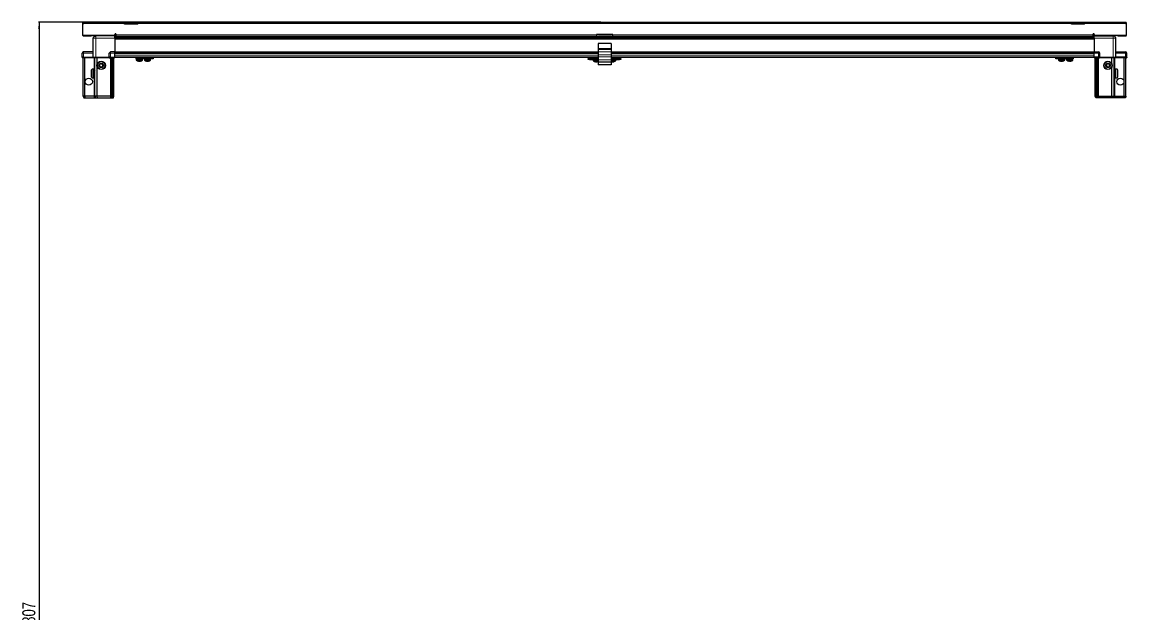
# Model space of a CAD drawing. Header units: millimetres. Extents: x 1132 to 6835, y -1094 to 2173.
# Drawn here: x 1220 to 2912, y -187 to 720 of the extents above; entities that cross this region are included whole.
import ezdxf

# ---------------------------------------------------------------- set-up
doc = ezdxf.new("R2010")
doc.units = ezdxf.units.MM
doc.layers.add('FORMAT', color=7, linetype='Continuous')
doc.styles.add('SLDTEXTSTYLE0', font='TXT', dxfattribs={"width": 0.75})
doc.dimstyles.new('SLDDIMSTYLE0', dxfattribs={"dimtxt": 20, "dimasz": 10, "dimexe": 0, "dimexo": 0.0625, "dimgap": 5, "dimtad": 2, "dimdec": 1, "dimrnd": 1e-09, "dimzin": 12, "dimdsep": 46, "dimtxsty": 'SLDTEXTSTYLE0', "dimsah": 1, "dimcen": 0.09, "dimadec": 0, "dimazin": 3, "dimtfac": 1, "dimtofl": 0, "dimtmove": 0, "dimatfit": 3, "dimfxl": 0, "dimfrac": 2, "dimtolj": 1, "dimtzin": 12, "dimarcsym": 0})

# ---------------------------------------------------------------- blocks, each defined once
blk = doc.blocks.new('_D_10')
at = {"layer": 'FORMAT'}
for p, q in [((2106.7, 719.6), (1245.5, 719.6)), ((1246.5, 719.6), (1246.5, -1087.4)), ((1315.1, -1087.4), (1245.5, -1087.4))]:
    blk.add_line(p, q, dxfattribs=at)
for points in [[(1246.5, 719.6), (1244.9, 709.6), (1248, 709.6)], [(1246.5, -1087.4), (1248, -1077.4), (1244.9, -1077.4)]]:
    blk.add_solid(points, dxfattribs=at)
at = {"layer": 'FORMAT', "insert": (1220.7, -213.5), "char_height": 20, "attachment_point": 1, "rotation": 90, "style": 'SLDTEXTSTYLE0'}
blk.add_mtext('1807', dxfattribs=at)

msp = doc.modelspace()

# ---------------------------------------------------------------- linework, layer by layer
at = {"color": 7, "linetype": 'Continuous', "lineweight": 25}
for p, q in [((1313.99, 717.2), (1312.99, 717.2)), ((1312.99, 717.2), (1312.99, 716.3)), ((1312.99, 716.3), (1312.99, 699.8)), ((1313.99, 716.3), (1312.99, 716.3)), ((1313.99, 717.2), (1313.99, 716.3)), ((1314.59, 719.3), (1377.49, 719.3)), ((1337.85, 719.6), (1337.85, 719.3)), ((1337.85, 719.6), (1349.42, 719.6)), ((1349.42, 719.3), (1349.42, 719.6)), ((1377.49, 717.2), (1377.49, 719.3)), ((1377.49, 719.3), (1387.49, 719.3)), ((1387.49, 717.8), (1377.49, 717.8)), ((1377.49, 716.3), (1377.49, 717.2)), ((1397.49, 716.3), (1377.49, 716.3)), ((1387.49, 719.3), (1397.49, 719.3)), ((1397.49, 717.8), (1387.49, 717.8)), ((1397.49, 719.3), (2827.49, 719.3)), ((1397.49, 719.3), (1397.49, 717.2)), ((1397.49, 716.3), (1397.49, 717.2)), ((2106.7, 719.6), (2106.7, 719.3)), ((2106.7, 719.6), (2118.27, 719.6)), ((2118.27, 719.3), (2118.27, 719.6)), ((2827.49, 717.2), (2827.49, 719.3)), ((2827.49, 719.3), (2837.49, 719.3)), ((2837.49, 717.8), (2827.49, 717.8)), ((2827.49, 716.3), (2827.49, 717.2)), ((2847.49, 716.3), (2827.49, 716.3)), ((2837.49, 719.3), (2847.49, 719.3)), ((2847.49, 717.8), (2837.49, 717.8)), ((2847.49, 719.3), (2910.39, 719.3)), ((2847.49, 719.3), (2847.49, 717.2)), ((2847.49, 716.3), (2847.49, 717.2)), ((2875.55, 719.6), (2875.55, 719.3)), ((2875.55, 719.6), (2886.03, 719.6)), ((2886.03, 719.6), (2887.12, 719.6)), ((2887.12, 719.3), (2887.12, 719.6)), ((2910.99, 717.2), (2910.99, 716.3)), ((2910.99, 717.2), (2911.99, 717.2)), ((2911.99, 716.3), (2910.99, 716.3)), ((2911.99, 716.3), (2911.99, 717.2)), ((2911.99, 699.8), (2911.99, 716.3)), ((1312.99, 699.8), (1362.49, 699.8)), ((1315.09, 698.3), (1325.99, 698.3)), ((1327.99, 698.3), (1325.99, 698.3)), ((1327.99, 699.8), (1327.99, 698.3)), ((1329.49, 665.8), (1329.49, 694.8)), ((1333.24, 699.8), (1333.24, 698.3)), ((1362.49, 698.3), (1333.49, 698.3)), ((1359.74, 698.3), (1359.74, 699.8)), ((1362.49, 699.8), (1362.49, 700.65)), ((1362.49, 699.8), (1362.49, 698.3)), ((1362.49, 697.65), (1386.37, 697.65)), ((2862.49, 695.86), (1362.49, 695.86)), ((2862.49, 695.82), (1362.49, 695.82)), ((1362.49, 694.8), (1362.49, 673.8)), ((1364.49, 700.65), (1364.49, 699.9)), ((1364.49, 697.8), (1364.49, 699.9)), ((1364.49, 697.8), (2099.99, 697.8)), ((1380.99, 697.8), (1380.99, 697.65)), ((1381.15, 697.8), (1381.15, 697.65)), ((1381.36, 697.8), (1381.36, 697.65)), ((1381.91, 697.8), (1381.91, 697.65)), ((1382.32, 697.8), (1382.32, 697.65)), ((1383.21, 697.8), (1383.21, 697.65)), ((1383.79, 697.8), (1383.79, 697.65)), ((1384.93, 697.8), (1384.93, 697.65)), ((1385.63, 697.8), (1385.63, 697.65)), ((1386.37, 697.65), (1386.91, 697.65)), ((1386.91, 697.8), (1386.91, 697.65)), ((1386.91, 697.65), (1387.64, 697.65)), ((1386.91, 697.65), (1386.91, 697.65)), ((1387.09, 697.8), (1387.09, 697.65)), ((1387.59, 697.8), (1387.59, 697.65)), ((1387.64, 697.8), (1387.64, 697.65)), ((1387.64, 697.65), (1388.61, 697.65)), ((1387.64, 697.65), (1387.64, 697.65)), ((1388.61, 697.65), (2836.37, 697.65)), ((1388.93, 697.8), (1388.93, 697.65)), ((1388.95, 697.8), (1388.95, 697.65)), ((1389.64, 697.8), (1389.64, 697.65)), ((1390.82, 697.8), (1390.82, 697.65)), ((1391.43, 697.8), (1391.43, 697.65)), ((1392.38, 697.8), (1392.38, 697.65)), ((1392.84, 697.8), (1392.84, 697.65)), ((1393.47, 697.8), (1393.47, 697.65)), ((1393.72, 697.8), (1393.72, 697.65)), ((1393.96, 697.8), (1393.96, 697.65)), ((1393.99, 697.8), (1393.99, 697.65)), ((2124.99, 700.8), (2099.99, 700.8)), ((2099.99, 700.8), (2099.99, 699.9)), ((2099.99, 699.9), (2099.99, 697.8)), ((2121.99, 697.8), (2102.99, 697.8)), ((2124.99, 699.9), (2124.99, 700.8)), ((2124.99, 697.8), (2124.99, 699.9)), ((2124.99, 697.8), (2860.49, 697.8)), ((2830.99, 697.8), (2830.99, 697.65)), ((2831.1, 697.8), (2831.1, 697.65)), ((2831.28, 697.8), (2831.28, 697.65)), ((2831.79, 697.8), (2831.79, 697.65)), ((2832.18, 697.8), (2832.18, 697.65)), ((2833.04, 697.8), (2833.04, 697.65)), ((2833.6, 697.8), (2833.6, 697.65)), ((2834.72, 697.8), (2834.72, 697.65)), ((2835.4, 697.8), (2835.4, 697.65)), ((2836.37, 697.65), (2836.67, 697.65)), ((2836.67, 697.8), (2836.67, 697.65)), ((2836.67, 697.65), (2837.41, 697.65)), ((2836.67, 697.65), (2836.67, 697.65)), ((2836.93, 697.8), (2836.93, 697.65)), ((2837.41, 697.8), (2837.41, 697.65)), ((2837.41, 697.65), (2838.7, 697.65)), ((2838.61, 697.65), (2862.49, 697.65)), ((2838.7, 697.8), (2838.7, 697.65)), ((2838.79, 697.8), (2838.79, 697.65)), ((2839.42, 697.8), (2839.42, 697.65)), ((2840.62, 697.8), (2840.62, 697.65)), ((2841.24, 697.8), (2841.24, 697.65)), ((2842.22, 697.8), (2842.22, 697.65)), ((2842.7, 697.8), (2842.7, 697.65)), ((2843.37, 697.8), (2843.37, 697.65)), ((2843.64, 697.8), (2843.64, 697.65)), ((2843.94, 697.8), (2843.94, 697.65)), ((2843.99, 697.65), (2843.99, 697.8)), ((2843.99, 697.8), (2843.99, 697.65)), ((2860.49, 699.9), (2860.49, 700.65)), ((2860.49, 699.9), (2860.49, 697.8)), ((2862.49, 700.65), (2862.49, 699.8)), ((2862.49, 699.8), (2911.99, 699.8)), ((2862.49, 699.8), (2862.49, 698.3)), ((2862.49, 698.3), (2891.49, 698.3)), ((2862.49, 694.8), (2862.49, 673.8)), ((2865.24, 699.8), (2865.24, 698.3)), ((2891.74, 698.3), (2891.74, 699.8)), ((2895.49, 665.8), (2895.49, 694.8)), ((2896.99, 698.3), (2896.99, 699.8)), ((2898.99, 698.3), (2896.99, 698.3)), ((2898.99, 698.3), (2909.89, 698.3)), ((2122.49, 686.75), (2102.49, 686.75)), ((2102.49, 686.75), (2102.49, 679.02)), ((2102.49, 679.02), (2102.49, 677.58)), ((2102.49, 677.58), (2102.49, 673.81)), ((2122.49, 686.75), (2122.49, 679.02)), ((2122.49, 679.02), (2122.49, 677.58)), ((2122.49, 677.58), (2122.49, 673.81)), ((1312.49, 665.8), (1312.49, 671.8)), ((1312.49, 665.8), (1312.49, 665.46)), ((1312.49, 665.8), (1312.49, 665.8)), ((1312.49, 665.8), (1312.49, 665.46)), ((1314.49, 665.8), (1312.49, 665.8)), ((1312.49, 665.46), (1312.99, 664.6)), ((1312.49, 665.46), (1312.99, 664.6)), ((1312.99, 664.6), (1314.49, 664.6)), ((1313.99, 606.3), (1313.99, 664.6)), ((1329.49, 673.8), (1314.49, 673.8)), ((1314.49, 665.8), (1329.29, 665.8)), ((1329.29, 664.6), (1314.49, 664.6)), ((1316.49, 606.3), (1316.49, 664.6)), ((1329.29, 665.8), (1329.49, 665.8)), ((1329.49, 664.6), (1329.29, 664.6)), ((1329.49, 665.8), (1329.49, 664.6)), ((1329.49, 665.8), (1333.49, 665.8)), ((1333.49, 664.6), (1329.49, 664.6)), ((1331.99, 606.3), (1331.99, 664.6)), ((1333.49, 665.8), (1353.79, 665.8)), ((1353.79, 664.6), (1333.49, 664.6)), ((1335.49, 655.8), (1335.49, 664.6)), ((1353.79, 665.8), (1353.99, 665.8)), ((1353.99, 664.6), (1353.79, 664.6)), ((1353.99, 665.8), (1353.99, 671.8)), ((1353.99, 665.8), (1353.99, 664.6)), ((1355.99, 665.8), (1353.99, 665.8)), ((1353.99, 665.8), (1355.99, 665.8)), ((1353.99, 664.6), (1354.67, 664.6)), ((1362.49, 664.6), (1354.67, 664.6)), ((1362.49, 673.8), (1355.99, 673.8)), ((1355.99, 665.8), (1362.49, 665.8)), ((1355.99, 665.46), (1362.49, 665.46)), ((1356.99, 606.3), (1356.99, 664.6)), ((1357.99, 606.3), (1357.99, 664.6)), ((1359.49, 606.3), (1359.49, 664.6)), ((1360.99, 606.3), (1360.99, 664.6)), ((1362.49, 671.8), (1362.49, 673.8)), ((1362.49, 673.15), (2102.49, 673.15)), ((1362.49, 665.8), (1362.49, 671.8)), ((1362.49, 665.95), (2102.49, 665.95)), ((1362.49, 665.8), (1362.49, 665.46)), ((1362.49, 665.46), (1362.49, 664.6)), ((1394.94, 663.45), (1394.94, 665.95)), ((1397.94, 663.45), (1394.94, 663.45)), ((1395.29, 663.45), (1395.29, 661.54)), ((1397.94, 665.95), (1397.94, 663.45)), ((1418.14, 663.45), (1397.94, 663.45)), ((1404.79, 661.54), (1404.79, 663.45)), ((1407.74, 663.45), (1407.74, 661.54)), ((1407.79, 663.45), (1407.79, 661.54)), ((1417.29, 661.54), (1417.29, 663.45)), ((1418.14, 663.45), (1418.14, 665.95)), ((1421.14, 663.45), (1418.14, 663.45)), ((1421.14, 665.95), (1421.14, 663.45)), ((2087.49, 662.45), (2087.49, 663.95)), ((2087.49, 663.95), (2089.49, 663.95)), ((2089.49, 662.45), (2087.49, 662.45)), ((2089.49, 663.95), (2089.49, 662.45)), ((2089.49, 663.95), (2100.74, 663.95)), ((2089.49, 662.45), (2100.74, 662.45)), ((2095.24, 662.45), (2095.24, 660.54)), ((2097.49, 665.95), (2097.49, 663.95)), ((2100.74, 662.45), (2100.74, 663.95)), ((2100.74, 663.95), (2102.49, 663.95)), ((2102.49, 662.45), (2100.74, 662.45)), ((2102.49, 673.81), (2102.49, 669.48)), ((2102.49, 669.48), (2102.49, 666.26)), ((2102.49, 666.26), (2102.49, 661.93)), ((2102.49, 661.93), (2102.49, 657.95)), ((2122.49, 673.81), (2122.49, 669.48)), ((2122.49, 673.15), (2862.49, 673.15)), ((2122.49, 669.48), (2122.49, 666.26)), ((2122.49, 666.26), (2122.49, 661.93)), ((2122.49, 665.95), (2862.49, 665.95)), ((2122.49, 663.95), (2124.24, 663.95)), ((2124.24, 662.45), (2122.49, 662.45)), ((2122.49, 661.93), (2122.49, 657.95)), ((2124.24, 663.95), (2124.24, 662.45)), ((2124.24, 663.95), (2135.49, 663.95)), ((2124.24, 662.45), (2135.49, 662.45)), ((2127.49, 663.95), (2127.49, 665.95)), ((2129.74, 660.54), (2129.74, 662.45)), ((2135.49, 662.45), (2135.49, 663.95)), ((2135.49, 663.95), (2137.49, 663.95)), ((2137.49, 662.45), (2135.49, 662.45)), ((2137.49, 663.95), (2137.49, 662.45)), ((2803.84, 663.45), (2803.84, 665.95)), ((2806.84, 663.45), (2803.84, 663.45)), ((2806.84, 665.95), (2806.84, 663.45)), ((2827.04, 663.45), (2806.84, 663.45)), ((2807.69, 663.45), (2807.69, 661.54)), ((2817.19, 661.54), (2817.19, 663.45)), ((2817.24, 661.54), (2817.24, 663.45)), ((2820.19, 663.45), (2820.19, 661.54)), ((2827.04, 663.45), (2827.04, 665.95)), ((2830.04, 663.45), (2827.04, 663.45)), ((2829.69, 661.54), (2829.69, 663.45)), ((2830.04, 665.95), (2830.04, 663.45)), ((2862.49, 673.8), (2868.99, 673.8)), ((2862.49, 671.8), (2862.49, 673.8)), ((2862.49, 665.8), (2862.49, 671.8)), ((2862.49, 665.8), (2868.99, 665.8)), ((2862.49, 665.8), (2862.49, 665.46)), ((2862.49, 665.8), (2862.49, 665.8)), ((2868.99, 665.8), (2862.49, 665.8)), ((2862.49, 664.6), (2862.49, 665.46)), ((2862.49, 665.46), (2862.49, 665.46)), ((2862.49, 665.46), (2868.99, 665.46)), ((2870.31, 664.6), (2862.49, 664.6)), ((2863.99, 606.3), (2863.99, 664.6)), ((2865.49, 606.3), (2865.49, 664.6)), ((2866.99, 606.3), (2866.99, 664.6)), ((2867.99, 606.3), (2867.99, 664.6)), ((2870.99, 665.8), (2868.99, 665.8)), ((2870.31, 664.6), (2870.99, 664.6)), ((2870.99, 665.8), (2870.99, 671.8)), ((2870.99, 665.8), (2870.99, 664.6)), ((2870.99, 665.8), (2871.19, 665.8)), ((2871.19, 664.6), (2870.99, 664.6)), ((2871.19, 665.8), (2891.49, 665.8)), ((2891.49, 664.6), (2871.19, 664.6)), ((2889.49, 655.8), (2889.49, 664.6)), ((2891.49, 665.8), (2895.49, 665.8)), ((2895.49, 664.6), (2891.49, 664.6)), ((2892.99, 606.3), (2892.99, 664.6)), ((2895.49, 673.8), (2910.49, 673.8)), ((2895.49, 665.8), (2895.49, 664.6)), ((2895.49, 665.8), (2895.69, 665.8)), ((2895.69, 664.6), (2895.49, 664.6)), ((2895.69, 665.8), (2910.49, 665.8)), ((2910.49, 665.8), (2895.69, 665.8)), ((2910.49, 664.6), (2895.69, 664.6)), ((2908.49, 606.3), (2908.49, 664.6)), ((2912.49, 665.8), (2910.49, 665.8)), ((2910.49, 664.6), (2911.99, 664.6)), ((2910.99, 606.3), (2910.99, 664.6)), ((2911.99, 664.6), (2912.49, 665.46)), ((2912.49, 665.8), (2912.49, 671.8)), ((2912.49, 665.8), (2912.49, 665.46)), ((1326.79, 635.1), (1326.79, 646.5)), ((1330.49, 647.3), (1327.59, 647.3)), ((1329.99, 647.2), (1330.49, 647.2)), ((1329.99, 647.2), (1329.99, 647.04)), ((1329.99, 647.04), (1330.49, 647.04)), ((1329.99, 646.55), (1330.49, 646.55)), ((1329.99, 646.55), (1329.99, 646.17)), ((1329.99, 646.17), (1330.49, 646.17)), ((1329.99, 645.33), (1330.49, 645.33)), ((1329.99, 645.33), (1329.99, 644.78)), ((1329.99, 644.78), (1330.49, 644.78)), ((1329.99, 643.67), (1330.49, 643.67)), ((1329.99, 643.67), (1329.99, 642.99)), ((1329.99, 642.99), (1330.49, 642.99)), ((1330.49, 647.2), (1330.49, 647.3)), ((1330.49, 647.04), (1330.49, 647.2)), ((1330.49, 646.55), (1330.49, 647.04)), ((1330.49, 646.17), (1330.49, 646.55)), ((1330.49, 645.33), (1330.49, 646.17)), ((1330.49, 644.78), (1330.49, 645.33)), ((1330.59, 645.2), (1330.49, 645.2)), ((1330.49, 643.67), (1330.49, 644.78)), ((1330.49, 642.99), (1330.49, 643.67)), ((1330.49, 641.73), (1330.49, 642.99)), ((1330.59, 643.69), (1330.59, 645.2)), ((1330.59, 636.4), (1330.59, 643.69)), ((1331.47, 644.11), (1330.99, 644.8)), ((1330.99, 636.8), (1330.99, 644.8)), ((1331.96, 644.8), (1331.47, 644.11)), ((1331.47, 637.49), (1331.47, 644.11)), ((1331.99, 644.8), (1331.96, 644.8)), ((1331.96, 636.8), (1331.96, 644.8)), ((1335.49, 606.3), (1335.49, 650.8)), ((2122.49, 657.95), (2102.49, 657.95)), ((2102.49, 657.95), (2102.49, 653.95)), ((2122.49, 653.95), (2102.49, 653.95)), ((2122.49, 659.15), (2122.74, 659.07)), ((2122.49, 657.95), (2122.49, 653.95)), ((2889.49, 606.3), (2889.49, 650.8)), ((2893.02, 644.8), (2892.99, 644.8)), ((2893.5, 644.11), (2893.02, 644.8)), ((2893.02, 644.8), (2893.02, 643.76)), ((2893.02, 643.76), (2893.02, 636.8)), ((2893.99, 644.8), (2893.5, 644.11)), ((2893.5, 644.11), (2893.5, 643.25)), ((2893.5, 643.25), (2893.5, 637.49)), ((2893.99, 644.8), (2893.99, 643.76)), ((2893.99, 643.76), (2893.99, 636.8)), ((2894.49, 645.2), (2894.39, 645.2)), ((2894.39, 645.2), (2894.39, 636.4)), ((2897.39, 647.3), (2894.49, 647.3)), ((2894.49, 647.3), (2894.49, 647.29)), ((2894.99, 647.29), (2894.49, 647.29)), ((2894.49, 647.29), (2894.49, 647.21)), ((2894.49, 647.21), (2894.49, 646.86)), ((2894.99, 647.21), (2894.49, 647.21)), ((2894.99, 646.86), (2894.49, 646.86)), ((2894.49, 646.86), (2894.49, 646.56)), ((2894.49, 646.56), (2894.49, 645.85)), ((2894.99, 646.56), (2894.49, 646.56)), ((2894.99, 645.85), (2894.49, 645.85)), ((2894.49, 645.85), (2894.49, 645.35)), ((2894.49, 645.35), (2894.49, 644.33)), ((2894.99, 645.35), (2894.49, 645.35)), ((2894.99, 644.33), (2894.49, 644.33)), ((2894.49, 644.33), (2894.49, 643.69)), ((2894.49, 643.69), (2894.49, 642.47)), ((2894.99, 643.69), (2894.49, 643.69)), ((2894.99, 647.21), (2894.99, 647.29)), ((2894.99, 646.56), (2894.99, 646.86)), ((2894.99, 645.35), (2894.99, 645.85)), ((2894.99, 643.69), (2894.99, 644.33)), ((2898.19, 646.5), (2898.19, 645.01)), ((2898.19, 645.01), (2898.19, 635.1)), ((1327.59, 634.3), (1330.49, 634.3)), ((1329.99, 641.73), (1330.49, 641.73)), ((1329.99, 641.73), (1329.99, 641)), ((1329.99, 641.43), (1330.49, 641.43)), ((1329.99, 641), (1330.49, 641)), ((1329.99, 639.7), (1330.49, 639.7)), ((1329.99, 639.7), (1329.99, 638.98)), ((1329.99, 639.57), (1330.49, 639.57)), ((1329.99, 638.98), (1330.49, 638.98)), ((1329.99, 637.77), (1330.49, 637.77)), ((1329.99, 637.77), (1329.99, 637.14)), ((1329.99, 637.14), (1330.49, 637.14)), ((1329.99, 636.14), (1330.49, 636.14)), ((1329.99, 636.14), (1329.99, 635.66)), ((1329.99, 635.66), (1330.49, 635.66)), ((1329.99, 634.97), (1330.49, 634.97)), ((1329.99, 634.97), (1329.99, 634.68)), ((1329.99, 634.68), (1330.49, 634.68)), ((1329.99, 634.37), (1330.49, 634.37)), ((1329.99, 634.37), (1329.99, 634.3)), ((1329.99, 634.3), (1330.49, 634.3)), ((1330.49, 641.43), (1330.49, 641.73)), ((1330.49, 639.7), (1330.49, 641)), ((1330.49, 638.98), (1330.49, 639.57)), ((1330.49, 637.77), (1330.49, 638.98)), ((1330.49, 637.14), (1330.49, 637.77)), ((1330.49, 636.14), (1330.49, 637.14)), ((1330.49, 636.4), (1330.59, 636.4)), ((1330.49, 635.66), (1330.49, 636.14)), ((1330.49, 634.97), (1330.49, 635.66)), ((1330.49, 634.68), (1330.49, 634.97)), ((1330.49, 634.37), (1330.49, 634.68)), ((1330.49, 634.3), (1330.49, 634.37)), ((1330.49, 634.3), (1330.49, 634.3)), ((1330.99, 636.8), (1331.47, 637.49)), ((1331.47, 637.49), (1331.96, 636.8)), ((1331.96, 636.8), (1331.99, 636.8)), ((2892.99, 636.8), (2893.02, 636.8)), ((2893.02, 636.8), (2893.5, 637.49)), ((2893.5, 637.49), (2893.99, 636.8)), ((2894.39, 636.4), (2894.49, 636.4)), ((2894.99, 642.47), (2894.49, 642.47)), ((2894.49, 642.47), (2894.49, 641.93)), ((2894.99, 641.93), (2894.49, 641.93)), ((2894.49, 641.75), (2894.49, 640.45)), ((2894.99, 641.75), (2894.49, 641.75)), ((2894.99, 640.45), (2894.49, 640.45)), ((2894.99, 640.07), (2894.49, 640.07)), ((2894.49, 640.07), (2894.49, 639.72)), ((2894.99, 639.72), (2894.49, 639.72)), ((2894.49, 639.72), (2894.49, 638.46)), ((2894.99, 638.46), (2894.49, 638.46)), ((2894.49, 638.46), (2894.49, 637.79)), ((2894.49, 637.79), (2894.49, 636.7)), ((2894.99, 637.79), (2894.49, 637.79)), ((2894.99, 636.7), (2894.49, 636.7)), ((2894.49, 636.7), (2894.49, 636.16)), ((2894.49, 636.16), (2894.49, 635.34)), ((2894.99, 636.16), (2894.49, 636.16)), ((2894.99, 635.34), (2894.49, 635.34)), ((2894.49, 635.34), (2894.49, 634.98)), ((2894.49, 634.98), (2894.49, 634.52)), ((2894.99, 634.98), (2894.49, 634.98)), ((2894.99, 634.52), (2894.49, 634.52)), ((2894.49, 634.52), (2894.49, 634.37)), ((2894.49, 634.37), (2894.49, 634.3)), ((2894.99, 634.37), (2894.49, 634.37)), ((2894.49, 634.3), (2897.39, 634.3)), ((2894.99, 641.75), (2894.99, 642.47)), ((2894.99, 639.72), (2894.99, 640.45)), ((2894.99, 637.79), (2894.99, 638.46)), ((2894.99, 636.16), (2894.99, 636.7)), ((2894.99, 634.98), (2894.99, 635.34)), ((2894.99, 634.37), (2894.99, 634.52)), ((1316.49, 606.3), (1313.99, 606.3)), ((1313.99, 606.3), (1314.79, 603.3)), ((1314.79, 603.3), (1316.64, 603.3)), ((1330.99, 606.3), (1316.49, 606.3)), ((1316.49, 606.3), (1316.64, 603.3)), ((1316.64, 603.3), (1330.99, 603.3)), ((1331.99, 606.3), (1330.99, 606.3)), ((1330.99, 603.3), (1332.79, 603.3)), ((1335.49, 606.3), (1331.99, 606.3)), ((1331.99, 606.3), (1332.79, 603.3)), ((1332.79, 603.3), (1335.82, 603.3)), ((1355.99, 606.3), (1335.49, 606.3)), ((1335.82, 603.3), (1335.49, 606.3)), ((1335.82, 603.3), (1355.99, 603.3)), ((1356.99, 606.3), (1355.99, 606.3)), ((1355.99, 603.3), (1357.79, 603.3)), ((1357.99, 606.3), (1356.99, 606.3)), ((1357.79, 603.3), (1356.99, 606.3)), ((1357.79, 603.3), (1358.53, 603.3)), ((1359.49, 606.3), (1357.99, 606.3)), ((1358.53, 603.3), (1357.99, 606.3)), ((1358.53, 603.3), (1359.03, 603.3)), ((1359.03, 603.3), (1359.49, 606.3)), ((1359.03, 603.3), (1360.18, 603.3)), ((1360.99, 606.3), (1359.49, 606.3)), ((1360.18, 603.3), (1360.99, 606.3)), ((2863.99, 606.3), (2865.49, 606.3)), ((2864.79, 603.3), (2863.99, 606.3)), ((2865.94, 603.3), (2864.79, 603.3)), ((2865.49, 606.3), (2866.99, 606.3)), ((2865.94, 603.3), (2865.49, 606.3)), ((2866.44, 603.3), (2865.94, 603.3)), ((2866.44, 603.3), (2866.99, 606.3)), ((2867.18, 603.3), (2866.44, 603.3)), ((2866.99, 606.3), (2867.99, 606.3)), ((2867.18, 603.3), (2867.99, 606.3)), ((2868.99, 603.3), (2867.18, 603.3)), ((2867.99, 606.3), (2868.99, 606.3)), ((2868.99, 606.3), (2889.49, 606.3)), ((2889.16, 603.3), (2868.99, 603.3)), ((2889.16, 603.3), (2889.49, 606.3)), ((2892.18, 603.3), (2889.16, 603.3)), ((2889.49, 606.3), (2892.99, 606.3)), ((2892.99, 606.3), (2892.18, 603.3)), ((2893.99, 603.3), (2892.18, 603.3)), ((2892.99, 606.3), (2893.99, 606.3)), ((2893.99, 606.3), (2908.49, 606.3)), ((2908.33, 603.3), (2893.99, 603.3)), ((2908.49, 606.3), (2908.33, 603.3)), ((2910.18, 603.3), (2908.33, 603.3)), ((2908.49, 606.3), (2910.99, 606.3)), ((2910.99, 606.3), (2910.18, 603.3))]:
    msp.add_line(p, q, dxfattribs=at)
at = {"color": 8, "linetype": 'Continuous', "lineweight": 18}
for p, q in [((1377.49, 717.2), (1313.99, 717.2)), ((1387.49, 717.8), (1387.49, 719.3)), ((2827.49, 717.2), (1397.49, 717.2)), ((2837.49, 719.3), (2837.49, 717.8)), ((2910.99, 717.2), (2847.49, 717.2)), ((1315.09, 699.8), (1315.09, 698.3)), ((1325.99, 698.3), (1325.99, 699.8)), ((1333.49, 694.8), (1362.49, 694.8)), ((1333.49, 665.8), (1333.49, 694.8)), ((1362.49, 698.3), (1364.49, 698.3)), ((2862.49, 697.06), (1362.49, 697.06)), ((1362.49, 694.61), (2862.49, 694.61)), ((1364.49, 699.9), (2099.99, 699.9)), ((2099.99, 698.3), (2101.33, 698.3)), ((2123.65, 698.3), (2124.99, 698.3)), ((2124.99, 699.9), (2860.49, 699.9)), ((2860.49, 698.3), (2862.49, 698.3)), ((2891.49, 694.8), (2862.49, 694.8)), ((2891.49, 665.8), (2891.49, 694.8)), ((2898.99, 699.8), (2898.99, 698.3)), ((2909.89, 699.8), (2909.89, 698.3)), ((2862.49, 693.2), (1362.49, 693.2)), ((2122.49, 679.02), (2102.49, 679.02)), ((2122.49, 677.58), (2102.49, 677.58)), ((1312.49, 671.8), (1314.49, 671.8)), ((1314.49, 673.8), (1314.49, 671.8)), ((1314.49, 665.8), (1314.49, 671.8)), ((1314.49, 671.8), (1329.49, 671.8)), ((1314.49, 665.8), (1314.49, 664.6)), ((1329.29, 664.6), (1329.29, 665.8)), ((1330.99, 644.8), (1330.99, 664.6)), ((1333.49, 665.8), (1333.49, 664.6)), ((1353.79, 664.6), (1353.79, 665.8)), ((1353.99, 671.8), (1355.99, 671.8)), ((1355.99, 671.8), (1355.99, 673.8)), ((1355.99, 665.8), (1355.99, 671.8)), ((1355.99, 671.8), (1362.49, 671.8)), ((1355.99, 665.8), (1355.99, 665.46)), ((1355.99, 606.3), (1355.99, 664.6)), ((1362.49, 673.8), (2102.49, 673.8)), ((1362.49, 671.15), (2102.49, 671.15)), ((1362.49, 667.95), (2102.49, 667.95)), ((1404.79, 661.54), (1395.29, 661.54)), ((1404.59, 661.17), (1395.48, 661.17)), ((1407.79, 661.54), (1407.74, 661.54)), ((1417.29, 661.54), (1407.79, 661.54)), ((1407.98, 661.17), (1407.93, 661.17)), ((1417.09, 661.17), (1407.98, 661.17)), ((2102.49, 660.54), (2095.24, 660.54)), ((2102.49, 660.17), (2095.43, 660.17)), ((2122.49, 673.81), (2102.49, 673.81)), ((2122.49, 669.48), (2102.49, 669.48)), ((2122.49, 666.26), (2102.49, 666.26)), ((2122.49, 661.93), (2102.49, 661.93)), ((2122.49, 673.8), (2862.49, 673.8)), ((2122.49, 671.15), (2862.49, 671.15)), ((2122.49, 667.95), (2862.49, 667.95)), ((2129.74, 660.54), (2122.49, 660.54)), ((2129.54, 660.17), (2122.49, 660.17)), ((2809.9, 661.54), (2807.69, 661.54)), ((2810, 661.17), (2807.88, 661.17)), ((2817.19, 661.54), (2809.9, 661.54)), ((2816.99, 661.17), (2810, 661.17)), ((2817.04, 661.17), (2816.99, 661.17)), ((2817.24, 661.54), (2817.19, 661.54)), ((2827.69, 661.54), (2820.19, 661.54)), ((2827.58, 661.17), (2820.38, 661.17)), ((2829.49, 661.17), (2827.58, 661.17)), ((2829.69, 661.54), (2827.69, 661.54)), ((2868.99, 671.8), (2862.49, 671.8)), ((2862.49, 665.8), (2862.49, 665.46)), ((2868.99, 671.8), (2868.99, 673.8)), ((2868.99, 665.8), (2868.99, 671.8)), ((2870.99, 671.8), (2868.99, 671.8)), ((2868.99, 665.8), (2868.99, 665.46)), ((2868.99, 606.3), (2868.99, 664.6)), ((2871.19, 665.8), (2871.19, 664.6)), ((2891.49, 665.8), (2891.49, 664.6)), ((2893.99, 644.8), (2893.99, 664.6)), ((2910.49, 671.8), (2895.49, 671.8)), ((2895.69, 665.8), (2895.69, 664.6)), ((2910.49, 673.8), (2910.49, 671.8)), ((2910.49, 665.8), (2910.49, 671.8)), ((2912.49, 671.8), (2910.49, 671.8)), ((2910.49, 665.8), (2910.49, 664.6)), ((1327.59, 634.3), (1327.59, 647.3)), ((2897.39, 647.3), (2897.39, 645.6)), ((2897.39, 645.6), (2897.39, 634.3)), ((1330.99, 606.3), (1330.99, 636.8)), ((2893.99, 606.3), (2893.99, 636.8)), ((1330.99, 606.3), (1330.99, 603.3)), ((1355.99, 603.3), (1355.99, 606.3)), ((2868.99, 603.3), (2868.99, 606.3)), ((2893.99, 606.3), (2893.99, 603.3))]:
    msp.add_line(p, q, dxfattribs=at)
at = {"color": 7, "linetype": 'Continuous', "lineweight": 25}
for centre, radius in [((1341.49, 653.3), 6.5), ((1341.49, 653.3), 3.46), ((2883.49, 653.3), 6.5), ((2883.49, 653.3), 3.46), ((1322.49, 628.3), 5.5), ((2902.49, 628.3), 5.5)]:
    msp.add_circle(centre, radius, dxfattribs=at)
at = {"color": 8, "linetype": 'Continuous', "lineweight": 18}
for centre in [(1341.49, 653.3), (2883.49, 653.3)]:
    msp.add_circle(centre, 5.7, dxfattribs=at)
at = {"color": 7, "linetype": 'Continuous', "lineweight": 25}
for centre, radius, start, end in [((1315.09, 700.4), 2.1, 196.60155, 270), ((1363.49, 700.65), 1, 0, 180), ((2102.99, 700.8), 3, 180, 270), ((2121.99, 700.8), 3, 270, 360), ((2861.49, 700.65), 1, 0, 180), ((2909.89, 700.4), 2.1, 270, 343.39845), ((1314.49, 671.8), 2, 90, 180), ((1355.99, 671.8), 2, 90, 180), ((1395.74, 661.54), 0.45, 180, 235.28209), ((1400.04, 667.75), 8, 235.28209, 258.9392), ((1400.04, 667.75), 8, 281.00757, 304.71791), ((1404.34, 661.54), 0.45, 304.71791, 0), ((1408.19, 661.54), 0.45, 180, 235.28209), ((1408.24, 661.54), 0.45, 180, 235.28209), ((1412.49, 667.75), 8, 235.28209, 255.8287), ((1412.54, 667.75), 8, 235.28209, 259.06255), ((1412.54, 667.75), 8, 280.87532, 304.71791), ((1416.84, 661.54), 0.45, 304.71791, 0), ((2095.69, 660.54), 0.45, 180, 235.28209), ((2099.99, 666.75), 8, 235.28209, 259.10263), ((2124.99, 666.75), 8, 286.33055, 304.71791), ((2129.29, 660.54), 0.45, 304.71791, 0), ((2808.14, 661.54), 0.45, 180, 235.28209), ((2812.44, 667.75), 8, 235.28209, 259.05401), ((2812.44, 667.75), 8, 280.84597, 304.71791), ((2812.49, 667.75), 8, 280.92113, 304.71791), ((2816.74, 661.54), 0.45, 304.71791, 0), ((2816.79, 661.54), 0.45, 304.71791, 0), ((2820.64, 661.54), 0.45, 180, 235.28209), ((2824.94, 667.75), 8, 235.28209, 258.92302), ((2824.94, 667.75), 8, 280.93918, 304.71791), ((2829.24, 661.54), 0.45, 304.71791, 0), ((2868.99, 671.8), 2, 0, 90), ((2910.49, 671.8), 2, 0, 90), ((1327.59, 646.5), 0.8, 90, 180), ((1330.99, 645.2), 0.4, 180, 270), ((1341.49, 653.3), 2.5, 134.92207, 194.92207), ((1341.49, 653.3), 2.5, 194.92207, 254.92207), ((1341.49, 653.3), 2.5, 74.92207, 134.92207), ((1341.49, 653.3), 2.5, 254.92207, 314.92207), ((1341.49, 653.3), 2.5, 14.92207, 74.92207), ((1341.49, 653.3), 2.5, 314.92207, 14.92207), ((2099.99, 666.75), 8, 280.79755, 288.20996), ((2883.49, 653.3), 2.5, 118.29497, 178.29497), ((2883.49, 653.3), 2.5, 178.29497, 238.29497), ((2883.49, 653.3), 2.5, 238.29497, 298.29497), ((2883.49, 653.3), 2.5, 58.29497, 118.29497), ((2883.49, 653.3), 2.5, 298.29497, 358.29497), ((2883.49, 653.3), 2.5, 358.29497, 58.29497), ((2893.99, 645.2), 0.4, 270, 360), ((2897.39, 646.5), 0.8, 360, 90), ((1327.59, 635.1), 0.8, 180, 270), ((1330.99, 636.4), 0.4, 90, 180), ((2893.99, 636.4), 0.4, 0, 90), ((2897.39, 635.1), 0.8, 270, 0)]:
    msp.add_arc(centre, radius, start, end, dxfattribs=at)
for centre, start_param, end_param in [((1355.99, 662), 0, 0.7227342), ((2868.99, 662), 5.5604511, 6.2831853)]:
    msp.add_ellipse(centre, major_axis=(0, 3.46), ratio=0.5773503, start_param=start_param, end_param=end_param, dxfattribs=at)
for points, knots in [([(1314.61, 719.21), (1314.52, 719.2), (1314.19, 719.15), (1313.7, 718.82), (1313.23, 718.27), (1313.02, 717.69), (1313, 717.32), (1312.99, 717.2)], [0, 0, 0, 0, 0.0979668, 0.3537447, 0.6095195, 0.8652942, 1, 1, 1, 1]), ([(1313.99, 717.2), (1314.03, 717.45), (1314.12, 717.94), (1314.26, 718.59), (1314.39, 719.05), (1314.5, 719.27), (1314.57, 719.29), (1314.59, 719.3)], [0, 0, 0, 0, 0.2302553, 0.4485219, 0.6667858, 0.8850496, 1, 1, 1, 1]), ([(2910.39, 719.3), (2910.43, 719.27), (2910.52, 719.22), (2910.66, 718.83), (2910.79, 718.27), (2910.9, 717.69), (2910.97, 717.32), (2910.99, 717.2)], [0, 0, 0, 0, 0.2302553, 0.4485219, 0.6667858, 0.8850496, 1, 1, 1, 1]), ([(2911.99, 717.2), (2911.96, 717.45), (2911.91, 717.95), (2911.51, 718.58), (2911.04, 719.01), (2910.66, 719.13), (2910.52, 719.17)], [0, 0, 0, 0, 0.2867112, 0.5584942, 0.8302739, 1, 1, 1, 1]), ([(1329.49, 694.8), (1329.54, 695.24), (1329.61, 695.92), (1330.04, 696.73), (1330.5, 697.29), (1331.06, 697.74), (1331.87, 698.18), (1332.55, 698.25), (1332.99, 698.3)], [0, 0, 0, 0, 0.2394568, 0.3683607, 0.5, 0.6316393, 0.7605432, 1, 1, 1, 1]), ([(1333.49, 698.3), (1333.42, 698.3), (1333.29, 698.3), (1333.13, 698.3), (1333.01, 698.3), (1333, 698.3), (1332.99, 698.3)], [0, 0, 0, 0, 0.2493943, 0.5003335, 0.7501667, 1, 1, 1, 1]), ([(1362.49, 694.8), (1362.49, 695.19), (1362.49, 695.98), (1362.49, 697.03), (1362.49, 697.82), (1362.49, 698.24), (1362.49, 698.28), (1362.49, 698.3)], [0, 0, 0, 0, 0.2146939, 0.4293877, 0.6440816, 0.8587754, 1, 1, 1, 1]), ([(2862.49, 694.8), (2862.49, 695.19), (2862.49, 695.98), (2862.49, 697.03), (2862.49, 697.82), (2862.49, 698.24), (2862.49, 698.28), (2862.49, 698.3)], [0, 0, 0, 0, 0.2146939, 0.4293877, 0.6440816, 0.8587754, 1, 1, 1, 1]), ([(2891.49, 698.3), (2891.55, 698.3), (2891.69, 698.3), (2891.85, 698.3), (2891.97, 698.3), (2891.98, 698.3), (2891.99, 698.3)], [0, 0, 0, 0, 0.2493943, 0.5003335, 0.7501667, 1, 1, 1, 1]), ([(2895.49, 694.8), (2895.44, 695.24), (2895.37, 695.92), (2894.93, 696.73), (2894.48, 697.29), (2893.92, 697.74), (2893.11, 698.18), (2892.43, 698.25), (2891.99, 698.3)], [0, 0, 0, 0, 0.2394568, 0.3683607, 0.5, 0.6316393, 0.7605432, 1, 1, 1, 1]), ([(1398.54, 659.89), (1398.54, 659.89), (1398.54, 659.89), (1398.4, 659.92), (1398.22, 659.97), (1398.07, 660.03), (1398, 660.06), (1397.99, 660.07), (1397.99, 660.07), (1398, 660.07), (1398.02, 660.07), (1398.09, 660.05), (1398.38, 659.98), (1398.76, 659.91), (1399.17, 659.88), (1399.45, 659.91), (1399.6, 659.97), (1399.71, 660.04), (1399.78, 660.07), (1399.8, 660.07), (1399.83, 660.07), (1399.85, 660.07), (1399.89, 660.06), (1399.99, 660.03), (1400.15, 659.96), (1400.37, 659.9), (1400.67, 659.88), (1401.01, 659.91), (1401.32, 659.96), (1401.56, 660.01), (1401.68, 660.03), (1401.76, 660.05), (1401.81, 660.06), (1401.85, 660.07), (1401.86, 660.07), (1401.87, 660.07), (1401.87, 660.07)], [0, 0, 0, 0, 0.0260981, 0.0798373, 0.1372046, 0.1783571, 0.1990393, 0.2033396, 0.2076895, 0.2107229, 0.2145438, 0.2214795, 0.2486016, 0.3557772, 0.404897, 0.4544227, 0.54605, 0.5914038, 0.5971187, 0.6013251, 0.6043817, 0.6074438, 0.6119905, 0.6242286, 0.6785193, 0.7597502, 0.8043048, 0.8490258, 0.923625, 0.9513598, 0.9687075, 0.9799959, 0.9911421, 0.9954732, 0.998845, 1, 1, 1, 1]), ([(1401.87, 660.07), (1401.88, 660.07), (1401.88, 660.07), (1401.89, 660.06), (1401.84, 660.03), (1401.7, 659.96), (1401.56, 659.91), (1401.51, 659.89), (1401.55, 659.89), (1401.57, 659.9)], [0, 0, 0, 0, 0.0151829, 0.0365363, 0.0956997, 0.3601423, 0.6752387, 0.8745348, 1, 1, 1, 1]), ([(1411.02, 659.89), (1411.03, 659.89), (1411.05, 659.89), (1410.91, 659.94), (1410.75, 660), (1410.63, 660.05), (1410.63, 660.07), (1410.63, 660.07), (1410.65, 660.07), (1410.67, 660.07), (1410.76, 660.05), (1411.1, 659.97), (1411.52, 659.89), (1411.96, 659.89), (1412.18, 659.92), (1412.35, 659.97), (1412.47, 660.03), (1412.55, 660.06), (1412.6, 660.07), (1412.62, 660.07), (1412.64, 660.07), (1412.67, 660.07), (1412.73, 660.05), (1412.86, 659.98), (1413.01, 659.91), (1413.32, 659.88), (1413.7, 659.91), (1414.09, 659.97), (1414.39, 660.04), (1414.5, 660.07), (1414.52, 660.07), (1414.53, 660.07), (1414.54, 660.07), (1414.54, 660.06), (1414.48, 660.03), (1414.3, 659.96), (1414.1, 659.9), (1414.06, 659.9), (1414.05, 659.89)], [0, 0, 0, 0, 0.0283629, 0.08068229, 0.1383562, 0.16729235, 0.17091751, 0.17379549, 0.1766977, 0.18004982, 0.18639917, 0.21307731, 0.31901904, 0.35398038, 0.39928328, 0.44764465, 0.48233679, 0.49977215, 0.50339732, 0.50706434, 0.5096216, 0.51284268, 0.51868955, 0.54155386, 0.63190424, 0.67331293, 0.71506372, 0.79230674, 0.83054067, 0.83535832, 0.8389044, 0.84148121, 0.84406255, 0.84789549, 0.85821238, 0.90398018, 0.97245884, 1, 1, 1, 1]), ([(2810.92, 659.89), (2810.91, 659.9), (2810.88, 659.9), (2810.67, 659.97), (2810.51, 660.03), (2810.45, 660.06), (2810.44, 660.07), (2810.44, 660.07), (2810.45, 660.07), (2810.47, 660.07), (2810.52, 660.06), (2810.74, 660.01), (2811.07, 659.94), (2811.45, 659.89), (2811.73, 659.89), (2811.99, 659.92), (2812.13, 659.99), (2812.26, 660.06), (2812.31, 660.07), (2812.33, 660.07), (2812.35, 660.07), (2812.38, 660.07), (2812.42, 660.06), (2812.54, 660.02), (2812.7, 659.94), (2812.95, 659.89), (2813.31, 659.89), (2813.68, 659.94), (2814.01, 660), (2814.24, 660.05), (2814.32, 660.07), (2814.34, 660.07), (2814.35, 660.07), (2814.35, 660.07), (2814.33, 660.05), (2814.17, 659.97), (2813.93, 659.89), (2813.94, 659.89), (2813.95, 659.89)], [0, 0, 0, 0, 0.0245191, 0.1059739, 0.1338421, 0.1478185, 0.1535531, 0.1564027, 0.1592796, 0.1617801, 0.1664773, 0.1816483, 0.2541107, 0.3009981, 0.3355791, 0.3791917, 0.4620214, 0.4826759, 0.486455, 0.4902707, 0.4928167, 0.4953568, 0.4997844, 0.513427, 0.5769545, 0.6409725, 0.679017, 0.7313711, 0.7890832, 0.8180386, 0.8216661, 0.824546, 0.8274502, 0.8308045, 0.8371581, 0.8638539, 0.9698659, 1, 1, 1, 1]), ([(2823.41, 659.9), (2823.42, 659.89), (2823.47, 659.88), (2823.42, 659.91), (2823.3, 659.96), (2823.19, 660.01), (2823.14, 660.03), (2823.11, 660.05), (2823.09, 660.06), (2823.09, 660.07), (2823.1, 660.07), (2823.1, 660.07), (2823.11, 660.07)], [0, 0, 0, 0, 0.117513, 0.3191822, 0.6555874, 0.7806573, 0.8588867, 0.9097918, 0.9600554, 0.9795862, 0.9947917, 1, 1, 1, 1]), ([(2823.11, 660.07), (2823.11, 660.07), (2823.12, 660.07), (2823.16, 660.06), (2823.32, 660.03), (2823.61, 659.96), (2823.96, 659.91), (2824.29, 659.88), (2824.62, 659.9), (2824.83, 659.96), (2824.99, 660.03), (2825.07, 660.06), (2825.11, 660.07), (2825.14, 660.07), (2825.16, 660.07), (2825.18, 660.07), (2825.22, 660.06), (2825.33, 660.01), (2825.44, 659.94), (2825.64, 659.89), (2825.89, 659.89), (2826.28, 659.92), (2826.63, 659.99), (2826.9, 660.06), (2826.96, 660.07), (2826.98, 660.07), (2826.99, 660.07), (2826.99, 660.07), (2826.98, 660.06), (2826.88, 660.02), (2826.66, 659.94), (2826.45, 659.89), (2826.44, 659.89), (2826.44, 659.89)], [0, 0, 0, 0, 0.00335057, 0.00806284, 0.02111903, 0.07947625, 0.14901178, 0.19299249, 0.23733261, 0.33388781, 0.36692228, 0.38348967, 0.39028738, 0.39366527, 0.39707541, 0.40003952, 0.40560744, 0.42359096, 0.50948669, 0.56506626, 0.606058, 0.65775563, 0.75594056, 0.78042406, 0.78490369, 0.7894268, 0.79244476, 0.79545578, 0.80070423, 0.81687596, 0.89218036, 0.96806628, 1, 1, 1, 1]), ([(1338.7, 654.05), (1339.07, 654.41), (1339.75, 655.09), (1340.43, 655.77), (1340.75, 656.09)], [0, 0, 0, 0, 0.53468586, 1, 1, 1, 1]), ([(1339.44, 651.26), (1339.36, 651.59), (1339.14, 652.39), (1338.89, 653.35), (1338.73, 653.93), (1338.7, 654.05)], [0, 0, 0, 0, 0.3629006, 0.8668753, 1, 1, 1, 1]), ([(1342.23, 650.51), (1341.73, 650.64), (1340.8, 650.89), (1339.88, 651.14), (1339.44, 651.26)], [0, 0, 0, 0, 0.5346859, 1, 1, 1, 1]), ([(1340.75, 656.09), (1341.24, 655.95), (1342.17, 655.7), (1343.1, 655.45), (1343.53, 655.34)], [0, 0, 0, 0, 0.5346859, 1, 1, 1, 1]), ([(1344.28, 652.55), (1343.91, 652.18), (1343.23, 651.5), (1342.55, 650.82), (1342.23, 650.51)], [0, 0, 0, 0, 0.5346859, 1, 1, 1, 1]), ([(1343.53, 655.34), (1343.56, 655.22), (1343.72, 654.64), (1343.98, 653.68), (1344.19, 652.88), (1344.28, 652.55)], [0, 0, 0, 0, 0.1331247, 0.6370994, 1, 1, 1, 1]), ([(2098.48, 658.89), (2098.48, 658.89), (2098.49, 658.89), (2098.36, 658.93), (2098.17, 658.99), (2098.04, 659.06), (2098.03, 659.07), (2098.03, 659.07), (2098.04, 659.07), (2098.06, 659.07), (2098.11, 659.06), (2098.31, 659.02), (2098.65, 658.94), (2099.07, 658.89), (2099.4, 658.89), (2099.62, 658.94), (2099.78, 659), (2099.89, 659.05), (2099.96, 659.07), (2099.98, 659.07), (2100, 659.07), (2100.03, 659.07), (2100.1, 659.05), (2100.26, 658.97), (2100.44, 658.89), (2100.84, 658.89), (2101.16, 658.92), (2101.48, 658.97), (2101.72, 659.03), (2101.86, 659.06), (2101.91, 659.07), (2101.93, 659.07), (2101.94, 659.07), (2101.95, 659.07), (2101.93, 659.05), (2101.78, 658.98), (2101.59, 658.92), (2101.47, 658.88), (2101.49, 658.89), (2101.49, 658.89)], [0, 0, 0, 0, 0.0107986, 0.0543621, 0.1370986, 0.1577299, 0.1615047, 0.1653161, 0.1678592, 0.1703965, 0.1748191, 0.1884464, 0.2519024, 0.3158484, 0.35385, 0.4061453, 0.4637925, 0.4927153, 0.4963388, 0.4992154, 0.5021163, 0.5054668, 0.5118133, 0.5384791, 0.6443718, 0.679317, 0.724599, 0.772938, 0.8076141, 0.8250414, 0.8286649, 0.8323302, 0.8348863, 0.8381059, 0.84395, 0.8668038, 0.9571124, 0.9985019, 1, 1, 1, 1]), ([(2122.74, 659.07), (2122.74, 659.07), (2122.74, 659.07), (2122.75, 659.07), (2122.81, 659.05), (2123.11, 658.97), (2123.5, 658.89), (2123.76, 658.89), (2123.82, 658.92), (2123.82, 658.97), (2123.81, 659.03), (2123.81, 659.06), (2123.84, 659.07), (2123.85, 659.07), (2123.88, 659.07), (2123.9, 659.07), (2123.98, 659.05), (2124.23, 658.98), (2124.55, 658.91), (2124.98, 658.88), (2125.38, 658.91), (2125.71, 658.97), (2125.96, 659.04), (2126.07, 659.07), (2126.09, 659.07), (2126.11, 659.07), (2126.13, 659.07), (2126.15, 659.06), (2126.18, 659.03), (2126.15, 658.96), (2126.16, 658.9), (2126.28, 658.88), (2126.52, 658.91), (2126.78, 658.96), (2127, 659.01), (2127.1, 659.03), (2127.17, 659.05), (2127.21, 659.06), (2127.23, 659.07), (2127.24, 659.07), (2127.24, 659.07), (2127.24, 659.07)], [0, 0, 0, 0, 0.00194946, 0.00530077, 0.01164856, 0.03832017, 0.14423596, 0.17918874, 0.22448056, 0.27283008, 0.30751373, 0.32494482, 0.3285691, 0.33223522, 0.33479185, 0.33801215, 0.34385759, 0.3667163, 0.45704456, 0.49844311, 0.54018368, 0.61740779, 0.65563235, 0.66044883, 0.66399404, 0.66657022, 0.66915092, 0.67298293, 0.68329729, 0.72905388, 0.79751578, 0.8350667, 0.87275787, 0.93563066, 0.95900573, 0.97362649, 0.98314044, 0.99253451, 0.99618474, 0.99902659, 1, 1, 1, 1]), ([(2880.95, 651.93), (2880.96, 652.45), (2880.99, 653.41), (2881.02, 654.37), (2881.03, 654.82)], [0, 0, 0, 0, 0.5346859, 1, 1, 1, 1]), ([(2883.4, 650.41), (2883.11, 650.59), (2882.41, 651.03), (2881.56, 651.55), (2881.05, 651.86), (2880.95, 651.93)], [0, 0, 0, 0, 0.3629006, 0.8668753, 1, 1, 1, 1]), ([(2881.03, 654.82), (2881.49, 655.06), (2882.34, 655.52), (2883.18, 655.97), (2883.57, 656.18)], [0, 0, 0, 0, 0.53468586, 1, 1, 1, 1]), ([(2885.94, 651.78), (2885.49, 651.54), (2884.64, 651.08), (2883.8, 650.62), (2883.4, 650.41)], [0, 0, 0, 0, 0.5346859, 1, 1, 1, 1]), ([(2883.57, 656.18), (2883.68, 656.12), (2884.19, 655.8), (2885.04, 655.28), (2885.74, 654.85), (2886.03, 654.67)], [0, 0, 0, 0, 0.1331247, 0.6370994, 1, 1, 1, 1]), ([(2886.03, 654.67), (2886.01, 654.15), (2885.99, 653.19), (2885.96, 652.23), (2885.94, 651.78)], [0, 0, 0, 0, 0.5346859, 1, 1, 1, 1])]:
    msp.add_open_spline(points, degree=3, knots=knots, dxfattribs=at)
at = {"color": 8, "linetype": 'Continuous', "lineweight": 18}
for points in [[(1329.49, 694.8), (1329.55, 694.8), (1329.67, 694.8), (1330.59, 694.8), (1331.92, 694.8), (1332.96, 694.8), (1333.49, 694.8)], [(2895.49, 694.8), (2895.43, 694.8), (2895.31, 694.8), (2894.38, 694.8), (2893.06, 694.8), (2892.01, 694.8), (2891.49, 694.8)]]:
    msp.add_open_spline(points, degree=3, dxfattribs=at)
for points, knots in [([(1333.49, 694.8), (1333.49, 695.24), (1333.49, 695.92), (1333.49, 696.73), (1333.49, 697.29), (1333.49, 697.74), (1333.49, 698.18), (1333.49, 698.25), (1333.49, 698.3)], [0, 0, 0, 0, 0.2394568, 0.3683607, 0.5, 0.6316393, 0.7605432, 1, 1, 1, 1]), ([(2891.49, 694.8), (2891.49, 695.24), (2891.49, 695.92), (2891.49, 696.73), (2891.49, 697.29), (2891.49, 697.74), (2891.49, 698.18), (2891.49, 698.25), (2891.49, 698.3)], [0, 0, 0, 0, 0.23945684, 0.36836066, 0.5, 0.63163934, 0.76054316, 1, 1, 1, 1])]:
    msp.add_open_spline(points, degree=3, knots=knots, dxfattribs=at)

# ---------------------------------------------------------------- dimensions: what is measured, and where the dimension line sits
at = {"layer": 'FORMAT'}
dim = msp.add_linear_dim(base=(1246.49, -1087.4), p1=(2106.7, 719.6), p2=(1315.09, -1087.4), angle=90, dimstyle='SLDDIMSTYLE0', dxfattribs=at)
dim.commit()
dim.dimension.update_dxf_attribs({"geometry": '_D_10', "text_midpoint": (1246.49, -183.9), "dimtype": 160})

doc.saveas('drawing.dxf')
